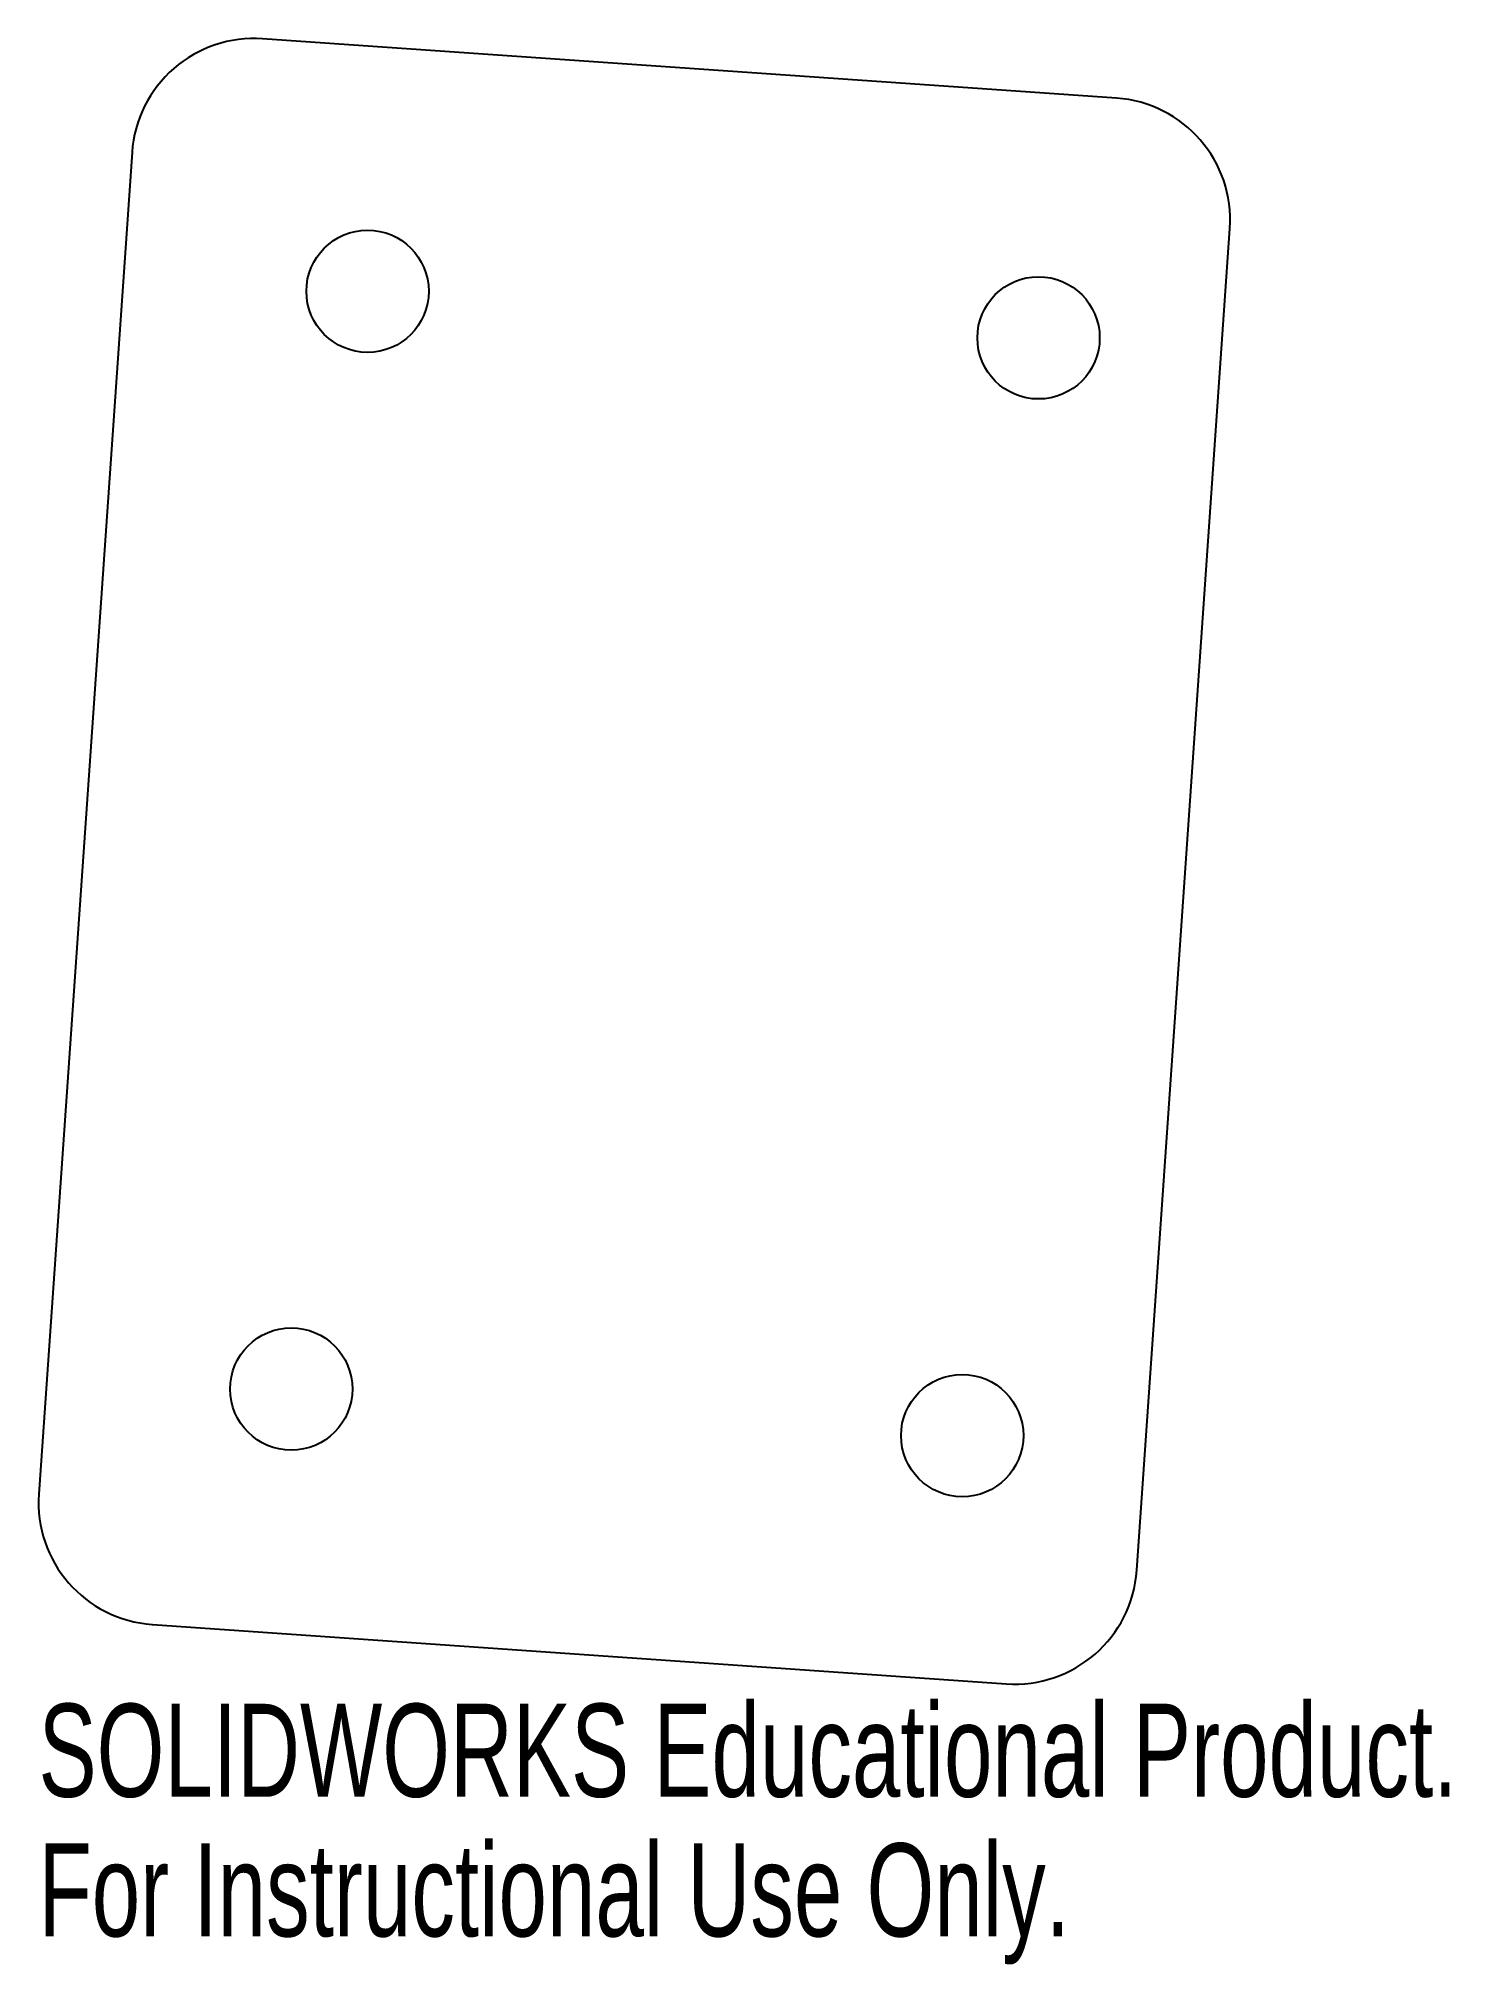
# Model space of a CAD drawing. Header units: inches. Extents: x -14.12 to -11.24, y 9.64 to 13.58.
import ezdxf

# ---------------------------------------------------------------- set-up
doc = ezdxf.new("R2010")
doc.units = ezdxf.units.IN
doc.header["$MEASUREMENT"] = 0
doc.styles.add('SLDTEXTSTYLE0', font='TXT', dxfattribs={"width": 0.7})

msp = doc.modelspace()

# ---------------------------------------------------------------- linework, layer by layer
at = {"color": 7, "linetype": 'Continuous', "lineweight": 25}
for p, q in [((-11.9183, 13.4536), (-13.664, 13.5749)), ((-13.9308, 13.3428), (-14.1214, 10.5994)), ((-11.8768, 10.4434), (-11.6862, 13.1868)), ((-13.8893, 10.3327), (-12.1435, 10.2114))]:
    msp.add_line(p, q, dxfattribs=at)
for centre in [(-13.4493, 13.0587), (-12.0776, 12.9634), (-13.6053, 10.8141), (-12.2336, 10.7188)]:
    msp.add_circle(centre, 0.125, dxfattribs=at)
for centre, start, end in [((-13.6814, 13.3255), 86.0252, 176.0252), ((-11.9356, 13.2042), 356.0252, 86.0252), ((-13.872, 10.5821), 176.0252, 266.0252), ((-12.1262, 10.4608), 266.0252, 356.0252)]:
    msp.add_arc(centre, 0.25, start, end, dxfattribs=at)

# ---------------------------------------------------------------- texts
at = {"color": 7, "linetype": 'Continuous', "char_height": 0.1903, "attachment_point": 1, "style": 'SLDTEXTSTYLE0'}
for s, insert in [('SOLIDWORKS Educational Product.', (-14.122, 10.1706)), ('For Instructional Use Only.', (-14.122, 9.8852))]:
    msp.add_mtext(s, dxfattribs=dict(at, insert=insert))

doc.saveas('drawing.dxf')
